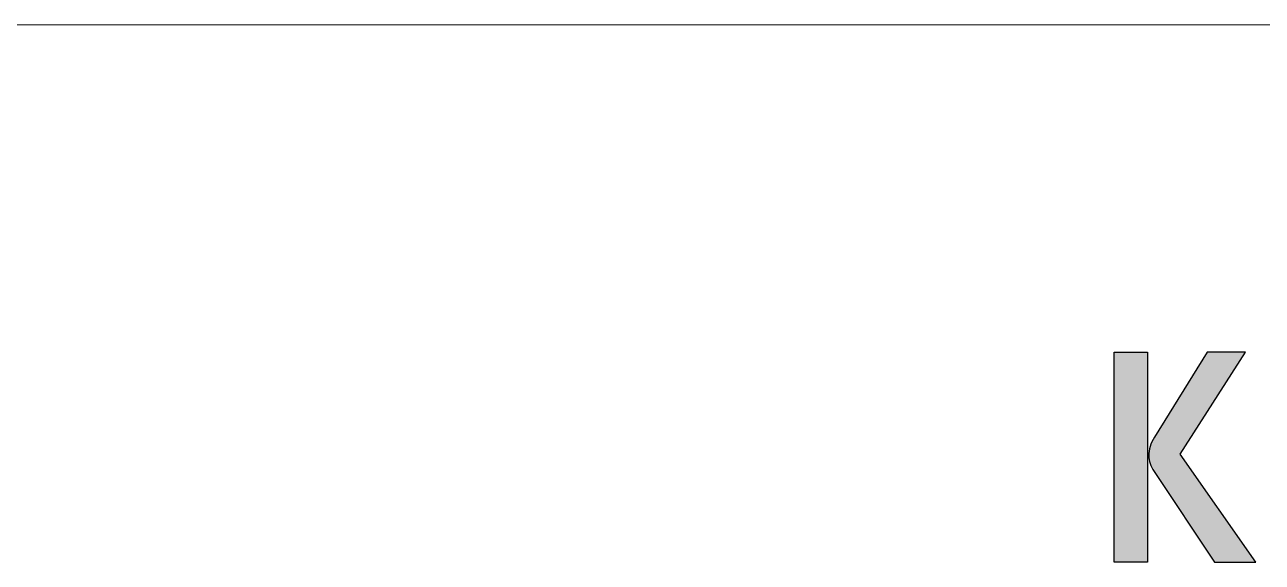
# Model space of a CAD drawing. Header units: inches. Extents: x 147 to 486, y 237 to 286.
# Drawn here: x 429.92 to 456.48, y 274.84 to 286.36 of the extents above; entities that cross this region are included whole.
import ezdxf

# ---------------------------------------------------------------- set-up
doc = ezdxf.new("R2010")
doc.units = ezdxf.units.IN
doc.layers.add('1', color=7, linetype='Continuous', true_color=0xffffff)
doc.layers.add('layer 1', color=7, linetype='Continuous')

msp = doc.modelspace()

# ---------------------------------------------------------------- hatches: boundary and pattern name
msp.add_hatch(color=256).paths.add_polyline_path([(453.304, 279.342), (453.304, 274.84), (454.02, 274.84), (454.02, 279.342)])
h = msp.add_hatch(color=256)
h.dxf.hatch_style = 1
edge = h.paths.add_edge_path()
edge.add_spline(control_points=[(455.631, 278.576), (455.814, 278.863), (455.977, 279.117), (456.061, 279.248)], knot_values=[3.031877, 3.031877, 3.031877, 3.031877, 3.167514, 3.167514, 3.167514, 3.167514], degree=3, periodic=0)
edge.add_spline(control_points=[(456.061, 279.248), (456.097, 279.305), (456.118, 279.338), (456.121, 279.342)], knot_values=[2.973872, 2.973872, 2.973872, 2.973872, 3.031877, 3.031877, 3.031877, 3.031877], degree=3, periodic=0)
edge.add_spline(control_points=[(456.121, 279.342), (456.121, 279.342), (456.121, 279.342), (456.121, 279.342), (456.121, 279.342), (456.121, 279.342), (456.121, 279.342), (456.121, 279.342)], knot_values=[2.969517, 2.969517, 2.969517, 2.969517, 2.973389, 2.973389, 2.973389, 2.973389, 2.973872, 2.973872, 2.973872, 2.973872], degree=3, periodic=0)
edge.add_spline(control_points=[(456.119, 279.342), (456.118, 279.342), (456.117, 279.342), (456.117, 279.342)], knot_values=[2.948901, 2.948901, 2.948901, 2.948901, 2.955423, 2.955423, 2.955423, 2.955423], degree=3, periodic=0)
edge.add_spline(control_points=[(456.117, 279.342), (456.115, 279.342), (456.114, 279.342), (456.112, 279.342)], knot_values=[2.939063, 2.939063, 2.939063, 2.939063, 2.948901, 2.948901, 2.948901, 2.948901], degree=3, periodic=0)
edge.add_spline(control_points=[(456.112, 279.342), (456.106, 279.342), (456.099, 279.342), (456.089, 279.342)], knot_values=[2.911348, 2.911348, 2.911348, 2.911348, 2.939063, 2.939063, 2.939063, 2.939063], degree=3, periodic=0)
edge.add_spline(control_points=[(456.089, 279.342), (456.08, 279.342), (456.07, 279.342), (456.058, 279.342)], knot_values=[2.885482, 2.885482, 2.885482, 2.885482, 2.911348, 2.911348, 2.911348, 2.911348], degree=3, periodic=0)
edge.add_spline(control_points=[(456.058, 279.342), (456.039, 279.342), (456.017, 279.342), (455.993, 279.342)], knot_values=[2.846252, 2.846252, 2.846252, 2.846252, 2.885482, 2.885482, 2.885482, 2.885482], degree=3, periodic=0)
edge.add_spline(control_points=[(455.993, 279.342), (455.917, 279.342), (455.817, 279.342), (455.716, 279.342)], knot_values=[2.723882, 2.723882, 2.723882, 2.723882, 2.846252, 2.846252, 2.846252, 2.846252], degree=3, periodic=0)
edge.add_spline(control_points=[(455.716, 279.342), (455.635, 279.342), (455.554, 279.342), (455.486, 279.342)], knot_values=[2.626259, 2.626259, 2.626259, 2.626259, 2.723882, 2.723882, 2.723882, 2.723882], degree=3, periodic=0)
edge.add_spline(control_points=[(455.486, 279.342), (455.38, 279.342), (455.304, 279.342), (455.304, 279.342), (455.304, 279.342), (455.304, 279.342), (455.304, 279.342), (455.304, 279.342)], knot_values=[2.474995, 2.474995, 2.474995, 2.474995, 2.626254, 2.626254, 2.626254, 2.626254, 2.626259, 2.626259, 2.626259, 2.626259], degree=3, periodic=0)
edge.add_spline(control_points=[(455.304, 279.342), (455.304, 279.342), (455.233, 279.228), (455.126, 279.058)], knot_values=[2.351262, 2.351262, 2.351262, 2.351262, 2.474995, 2.474995, 2.474995, 2.474995], degree=3, periodic=0)
edge.add_spline(control_points=[(455.126, 279.058), (454.807, 278.545), (454.168, 277.519), (454.168, 277.519)], knot_values=[1.98002, 1.98002, 1.98002, 1.98002, 2.351262, 2.351262, 2.351262, 2.351262], degree=3, periodic=0)
edge.add_spline(control_points=[(454.168, 277.519), (454.168, 277.519), (454.168, 277.519), (454.168, 277.519), (454.168, 277.519), (454.157, 277.502), (454.148, 277.486), (454.139, 277.47)], knot_values=[1.918122, 1.918122, 1.918122, 1.918122, 1.918141, 1.918141, 1.918141, 1.918141, 1.98002, 1.98002, 1.98002, 1.98002], degree=3, periodic=0)
edge.add_spline(control_points=[(454.139, 277.47), (454.121, 277.437), (454.106, 277.405), (454.094, 277.372)], knot_values=[1.794374, 1.794374, 1.794374, 1.794374, 1.918122, 1.918122, 1.918122, 1.918122], degree=3, periodic=0)
edge.add_spline(control_points=[(454.094, 277.372), (454.081, 277.339), (454.071, 277.306), (454.063, 277.272)], knot_values=[1.670626, 1.670626, 1.670626, 1.670626, 1.794374, 1.794374, 1.794374, 1.794374], degree=3, periodic=0)
edge.add_spline(control_points=[(454.063, 277.272), (454.056, 277.239), (454.05, 277.206), (454.048, 277.173)], knot_values=[1.546879, 1.546879, 1.546879, 1.546879, 1.670626, 1.670626, 1.670626, 1.670626], degree=3, periodic=0)
edge.add_spline(control_points=[(454.048, 277.173), (454.047, 277.156), (454.046, 277.139), (454.046, 277.122)], knot_values=[1.485005, 1.485005, 1.485005, 1.485005, 1.546879, 1.546879, 1.546879, 1.546879], degree=3, periodic=0)
edge.add_spline(control_points=[(454.046, 277.122), (454.046, 277.122), (454.046, 277.122), (454.046, 277.122), (454.046, 277.122), (454.046, 277.109), (454.047, 277.095), (454.048, 277.082)], knot_values=[1.423121, 1.423121, 1.423121, 1.423121, 1.423126, 1.423126, 1.423126, 1.423126, 1.485005, 1.485005, 1.485005, 1.485005], degree=3, periodic=0)
edge.add_spline(control_points=[(454.048, 277.082), (454.05, 277.055), (454.055, 277.027), (454.063, 276.999)], knot_values=[1.299374, 1.299374, 1.299374, 1.299374, 1.423121, 1.423121, 1.423121, 1.423121], degree=3, periodic=0)
edge.add_spline(control_points=[(454.063, 276.999), (454.07, 276.971), (454.08, 276.943), (454.092, 276.914)], knot_values=[1.175626, 1.175626, 1.175626, 1.175626, 1.299374, 1.299374, 1.299374, 1.299374], degree=3, periodic=0)
edge.add_spline(control_points=[(454.092, 276.914), (454.105, 276.886), (454.12, 276.857), (454.137, 276.828)], knot_values=[1.051879, 1.051879, 1.051879, 1.051879, 1.175626, 1.175626, 1.175626, 1.175626], degree=3, periodic=0)
edge.add_spline(control_points=[(454.137, 276.828), (454.146, 276.813), (454.155, 276.798), (454.165, 276.783)], knot_values=[0.990005, 0.990005, 0.990005, 0.990005, 1.051879, 1.051879, 1.051879, 1.051879], degree=3, periodic=0)
edge.add_spline(control_points=[(454.165, 276.783), (454.165, 276.783), (454.165, 276.783), (454.165, 276.783), (454.165, 276.783), (454.165, 276.783), (454.489, 276.298), (454.813, 275.812)], knot_values=[0.7425, 0.7425, 0.7425, 0.7425, 0.742505, 0.742505, 0.742505, 0.742505, 0.990005, 0.990005, 0.990005, 0.990005], degree=3, periodic=0)
edge.add_spline(control_points=[(454.813, 275.812), (455.137, 275.326), (455.461, 274.84), (455.461, 274.84)], knot_values=[0.495005, 0.495005, 0.495005, 0.495005, 0.7425, 0.7425, 0.7425, 0.7425], degree=3, periodic=0)
edge.add_spline(control_points=[(455.461, 274.84), (455.461, 274.84), (455.461, 274.84), (455.461, 274.84), (455.461, 274.84), (455.461, 274.84), (456.343, 274.84), (456.343, 274.84)], knot_values=[0.000005, 0.000005, 0.000005, 0.000005, 0.00001, 0.00001, 0.00001, 0.00001, 0.495005, 0.495005, 0.495005, 0.495005], degree=3, periodic=0)
edge.add_spline(control_points=[(456.343, 274.84), (456.343, 274.84), (455.938, 275.419), (455.533, 275.998)], knot_values=[3.712485, 3.712485, 3.712485, 3.712485, 3.96, 3.96, 3.96, 3.96], degree=3, periodic=0)
edge.add_spline(control_points=[(455.533, 275.998), (455.128, 276.577), (454.723, 277.156), (454.723, 277.156), (454.723, 277.156), (454.723, 277.156), (454.723, 277.156), (454.723, 277.156)], knot_values=[3.464753, 3.464753, 3.464753, 3.464753, 3.712238, 3.712239, 3.712239, 3.712239, 3.712485, 3.712485, 3.712485, 3.712485], degree=3, periodic=0)
edge.add_spline(control_points=[(454.723, 277.156), (454.723, 277.156), (454.724, 277.158), (454.727, 277.162)], knot_values=[3.449529, 3.449529, 3.449529, 3.449529, 3.464753, 3.464753, 3.464753, 3.464753], degree=3, periodic=0)
edge.add_spline(control_points=[(454.727, 277.162), (454.735, 277.175), (454.754, 277.205), (454.783, 277.25)], knot_values=[3.40319, 3.40319, 3.40319, 3.40319, 3.449529, 3.449529, 3.449529, 3.449529], degree=3, periodic=0)
edge.add_spline(control_points=[(454.783, 277.25), (454.894, 277.425), (455.147, 277.82), (455.403, 278.22)], knot_values=[3.221956, 3.221956, 3.221956, 3.221956, 3.40319, 3.40319, 3.40319, 3.40319], degree=3, periodic=0)
edge.add_spline(control_points=[(455.403, 278.22), (455.48, 278.34), (455.557, 278.461), (455.631, 278.576)], knot_values=[3.167514, 3.167514, 3.167514, 3.167514, 3.221956, 3.221956, 3.221956, 3.221956], degree=3, periodic=0)

# ---------------------------------------------------------------- linework, layer by layer
msp.add_lwpolyline([(453.304, 279.342), (454.02, 279.342), (454.02, 274.84), (453.304, 274.84)], close=True)
at = {"layer": '1', "color": 7, "linetype": 'Continuous', "lineweight": 18}
msp.add_line((484.903, 286.364), (398.222, 286.364), dxfattribs=at)
at = {"layer": 'layer 1'}
msp.add_open_spline([(456.343, 274.84), (456.343, 274.84), (455.461, 274.84), (455.461, 274.84), (455.461, 274.84), (455.461, 274.84), (454.165, 276.783), (454.165, 276.783), (454.165, 276.783), (454.085, 276.902), (454.046, 277.015), (454.046, 277.122), (454.046, 277.122), (454.046, 277.256), (454.087, 277.389), (454.168, 277.519), (454.168, 277.519), (454.168, 277.519), (455.304, 279.342), (455.304, 279.342), (455.304, 279.342), (455.304, 279.342), (456.121, 279.342), (456.121, 279.342), (456.121, 279.342), (456.121, 279.342), (454.723, 277.156), (454.723, 277.156), (454.723, 277.156), (454.723, 277.156), (456.343, 274.84), (456.343, 274.84)], degree=3, knots=[0, 0, 0, 0, 0.125, 0.125, 0.125, 0.125, 0.25, 0.25, 0.25, 0.25, 0.375, 0.375, 0.375, 0.375, 0.5, 0.5, 0.5, 0.5, 0.625, 0.625, 0.625, 0.625, 0.75, 0.75, 0.75, 0.75, 0.875, 0.875, 0.875, 0.875, 1, 1, 1, 1], dxfattribs=at)

doc.saveas('drawing.dxf')
